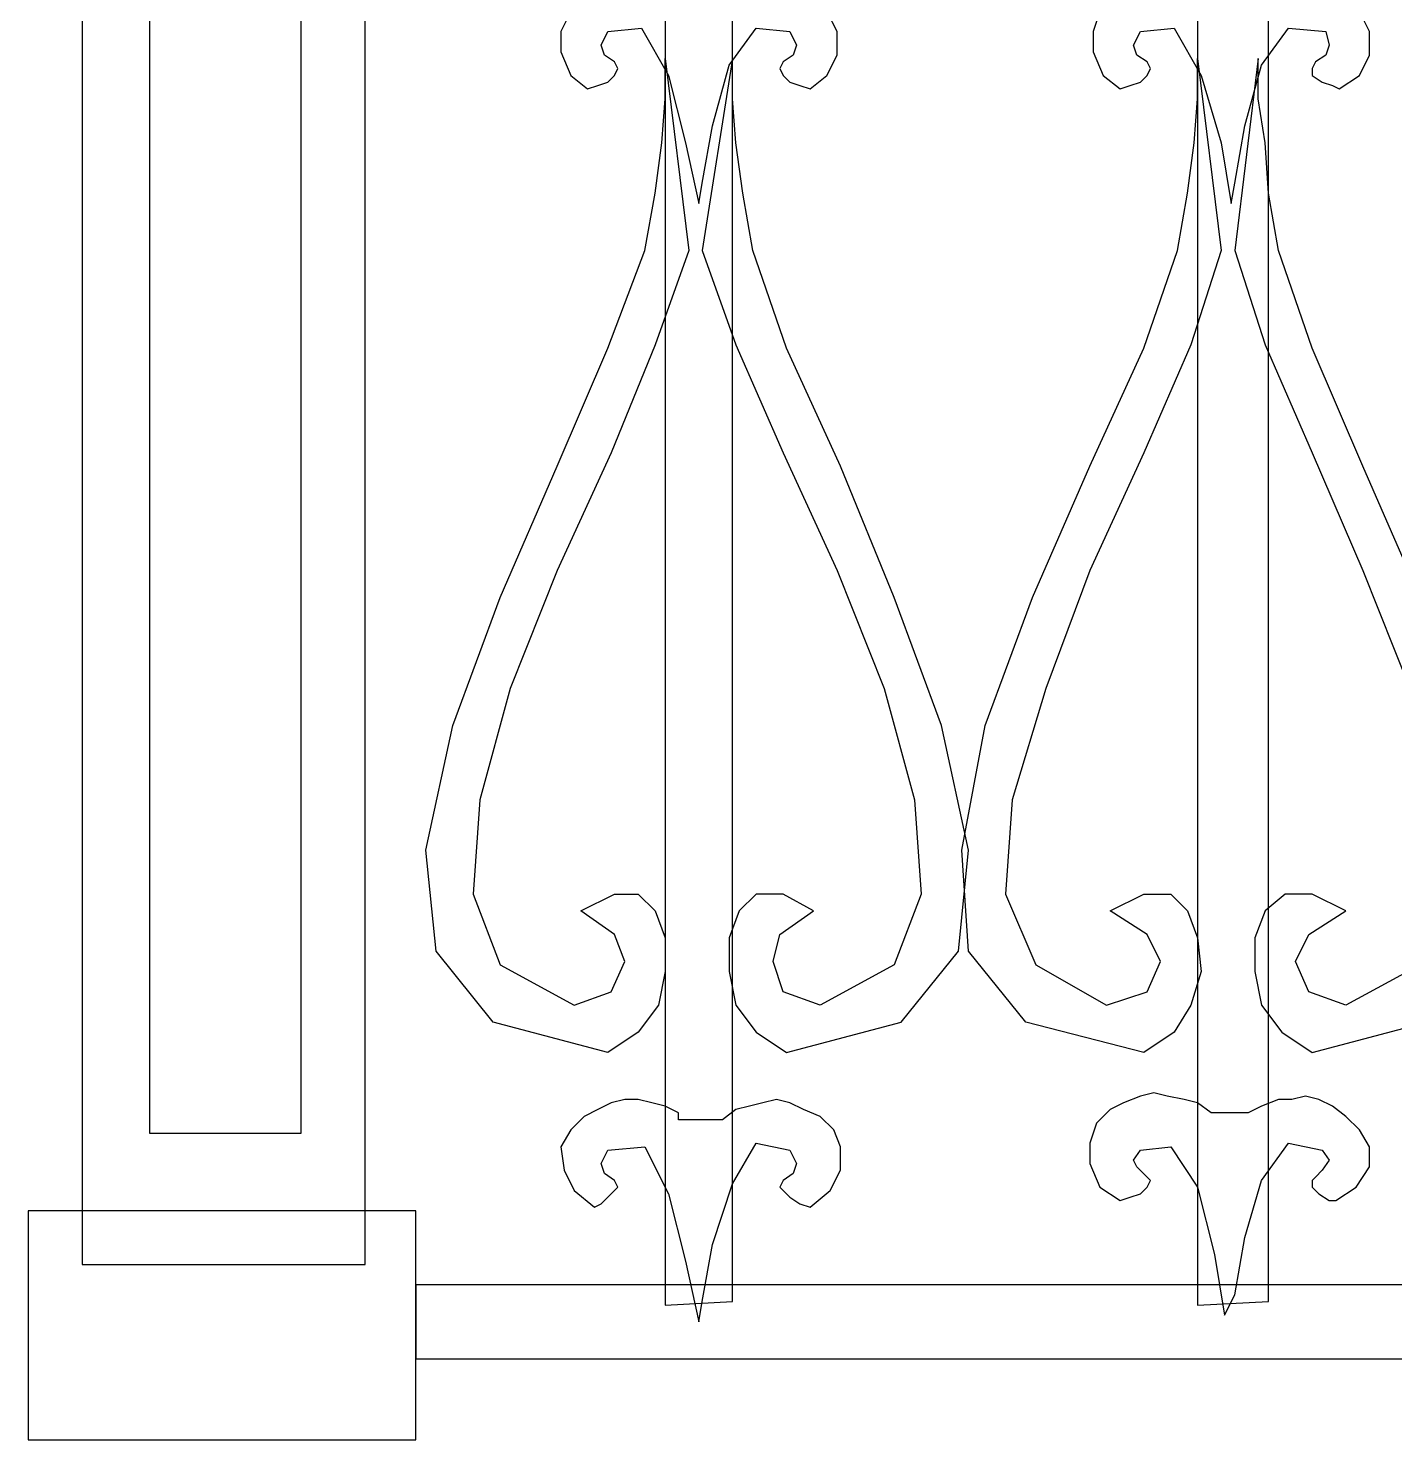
# Model space of a CAD drawing. Header units: centimetres. Extents: x -44.8 to 53, y -30.8 to 53.
# Drawn here: x -44.78 to -18.51, y -30.81 to -3.66 of the extents above; entities that cross this region are included whole.
import ezdxf

# ---------------------------------------------------------------- set-up
doc = ezdxf.new("R2010")
doc.units = ezdxf.units.CM
doc.header["$MEASUREMENT"] = 0
doc.layers.add('layer 1', color=7, linetype='Continuous')

msp = doc.modelspace()

# ---------------------------------------------------------------- linework, layer by layer
at = {"layer": 'layer 1', "color": 156}
for points, knots in [([(-32.53622, -28.21475), (-32.53622, -28.21475), (-32.53622, 51.52764), (-32.53622, 51.52764), (-32.53622, 51.52764), (-32.53622, 51.52764), (-31.24065, 51.52764), (-31.24065, 51.52764), (-31.24065, 51.52764), (-31.24065, 51.52764), (-31.24065, -28.14997), (-31.24065, -28.14997), (-31.24065, -28.14997), (-31.24065, -28.14997), (-32.53622, -28.21475), (-32.53622, -28.21475)], [0, 0, 0, 0, 0.25, 0.25, 0.25, 0.25, 0.5, 0.5, 0.5, 0.5, 0.75, 0.75, 0.75, 0.75, 1, 1, 1, 1]), ([(-22.30121, -28.21475), (-22.30121, -28.21475), (-22.30121, 51.52764), (-22.30121, 51.52764), (-22.30121, 51.52764), (-22.30121, 51.52764), (-20.94086, 51.52764), (-20.94086, 51.52764), (-20.94086, 51.52764), (-20.94086, 51.52764), (-20.94086, -28.14997), (-20.94086, -28.14997), (-20.94086, -28.14997), (-20.94086, -28.14997), (-22.30121, -28.21475), (-22.30121, -28.21475)], [0, 0, 0, 0, 0.25, 0.25, 0.25, 0.25, 0.5, 0.5, 0.5, 0.5, 0.75, 0.75, 0.75, 0.75, 1, 1, 1, 1]), ([(-43.74291, 48.74216), (-43.74291, 48.74216), (-38.30152, 48.74216), (-38.30152, 48.74216), (-38.30152, 48.74216), (-38.30152, 48.74216), (-38.30152, -27.43741), (-38.30152, -27.43741), (-38.30152, -27.43741), (-38.30152, -27.43741), (-43.74291, -27.43741), (-43.74291, -27.43741), (-43.74291, -27.43741), (-43.74291, -27.43741), (-43.74291, 48.74216), (-43.74291, 48.74216)], [0, 0, 0, 0, 0.25, 0.25, 0.25, 0.25, 0.5, 0.5, 0.5, 0.5, 0.75, 0.75, 0.75, 0.75, 1, 1, 1, 1]), ([(-32.27711, -3.14545), (-32.27711, -3.14545), (-31.49977, -3.14545), (-31.49977, -3.14545), (-31.49977, -3.14545), (-31.49977, -3.14545), (-31.49977, -3.14545), (-31.49977, -3.14545), (-31.49977, -3.14545), (-31.49977, -3.14545), (-31.24065, -2.95112), (-31.24065, -2.95112), (-31.24065, -2.95112), (-31.24065, -2.95112), (-30.98154, -2.88634), (-30.98154, -2.88634), (-30.98154, -2.88634), (-30.98154, -2.88634), (-30.72243, -2.82156), (-30.72243, -2.82156), (-30.72243, -2.82156), (-30.72243, -2.82156), (-30.46331, -2.75678), (-30.46331, -2.75678), (-30.46331, -2.75678), (-30.46331, -2.75678), (-30.2042, -2.82156), (-30.2042, -2.82156), (-30.2042, -2.82156), (-30.2042, -2.82156), (-29.94508, -2.95112), (-29.94508, -2.95112), (-29.94508, -2.95112), (-29.94508, -2.95112), (-29.68597, -3.08068), (-29.68597, -3.08068), (-29.68597, -3.08068), (-29.68597, -3.08068), (-29.42685, -3.33979), (-29.42685, -3.33979), (-29.42685, -3.33979), (-29.42685, -3.33979), (-29.23252, -3.72846), (-29.23252, -3.72846), (-29.23252, -3.72846), (-29.23252, -3.72846), (-29.23252, -4.18191), (-29.23252, -4.18191), (-29.23252, -4.18191), (-29.23252, -4.18191), (-29.42685, -4.57058), (-29.42685, -4.57058), (-29.42685, -4.57058), (-29.42685, -4.57058), (-29.75075, -4.8297), (-29.75075, -4.8297), (-29.75075, -4.8297), (-29.75075, -4.8297), (-29.94508, -4.76492), (-29.94508, -4.76492), (-29.94508, -4.76492), (-29.94508, -4.76492), (-30.13942, -4.70014), (-30.13942, -4.70014), (-30.13942, -4.70014), (-30.13942, -4.70014), (-30.26898, -4.57058), (-30.26898, -4.57058), (-30.26898, -4.57058), (-30.26898, -4.57058), (-30.33375, -4.44103), (-30.33375, -4.44103), (-30.33375, -4.44103), (-30.33375, -4.44103), (-30.26898, -4.31147), (-30.26898, -4.31147), (-30.26898, -4.31147), (-30.26898, -4.31147), (-30.07464, -4.18191), (-30.07464, -4.18191), (-30.07464, -4.18191), (-30.07464, -4.18191), (-30.00986, -3.98758), (-30.00986, -3.98758), (-30.00986, -3.98758), (-30.00986, -3.98758), (-30.13942, -3.72846), (-30.13942, -3.72846), (-30.13942, -3.72846), (-30.13942, -3.72846), (-30.7872, -3.66368), (-30.7872, -3.66368), (-30.7872, -3.66368), (-30.7872, -3.66368), (-31.30543, -4.37625), (-31.30543, -4.37625), (-31.30543, -4.37625), (-31.30543, -4.37625), (-31.62932, -5.54226), (-31.62932, -5.54226), (-31.62932, -5.54226), (-31.62932, -5.54226), (-31.82366, -6.6435), (-31.82366, -6.6435), (-31.82366, -6.6435), (-31.82366, -6.6435), (-31.88844, -7.03217), (-31.88844, -7.03217), (-31.88844, -7.03217), (-31.88844, -7.03217), (-32.14755, -5.86615), (-32.14755, -5.86615), (-32.14755, -5.86615), (-32.14755, -5.86615), (-32.47145, -4.57058), (-32.47145, -4.57058), (-32.47145, -4.57058), (-32.47145, -4.57058), (-32.98967, -3.66368), (-32.98967, -3.66368), (-32.98967, -3.66368), (-32.98967, -3.66368), (-33.63746, -3.72846), (-33.63746, -3.72846), (-33.63746, -3.72846), (-33.63746, -3.72846), (-33.76702, -3.98758), (-33.76702, -3.98758), (-33.76702, -3.98758), (-33.76702, -3.98758), (-33.70224, -4.18191), (-33.70224, -4.18191), (-33.70224, -4.18191), (-33.70224, -4.18191), (-33.5079, -4.31147), (-33.5079, -4.31147), (-33.5079, -4.31147), (-33.5079, -4.31147), (-33.44312, -4.44103), (-33.44312, -4.44103), (-33.44312, -4.44103), (-33.44312, -4.44103), (-33.5079, -4.57058), (-33.5079, -4.57058), (-33.5079, -4.57058), (-33.5079, -4.57058), (-33.63746, -4.70014), (-33.63746, -4.70014), (-33.63746, -4.70014), (-33.63746, -4.70014), (-33.8318, -4.76492), (-33.8318, -4.76492), (-33.8318, -4.76492), (-33.8318, -4.76492), (-34.02613, -4.8297), (-34.02613, -4.8297), (-34.02613, -4.8297), (-34.02613, -4.8297), (-34.35002, -4.57058), (-34.35002, -4.57058), (-34.35002, -4.57058), (-34.35002, -4.57058), (-34.54436, -4.11713), (-34.54436, -4.11713), (-34.54436, -4.11713), (-34.54436, -4.11713), (-34.54436, -3.72846), (-34.54436, -3.72846), (-34.54436, -3.72846), (-34.54436, -3.72846), (-34.35002, -3.33979), (-34.35002, -3.33979), (-34.35002, -3.33979), (-34.35002, -3.33979), (-34.09091, -3.08068), (-34.09091, -3.08068), (-34.09091, -3.08068), (-34.09091, -3.08068), (-33.8318, -2.95112), (-33.8318, -2.95112), (-33.8318, -2.95112), (-33.8318, -2.95112), (-33.57268, -2.82156), (-33.57268, -2.82156), (-33.57268, -2.82156), (-33.57268, -2.82156), (-33.31357, -2.75678), (-33.31357, -2.75678), (-33.31357, -2.75678), (-33.31357, -2.75678), (-33.05445, -2.75678), (-33.05445, -2.75678), (-33.05445, -2.75678), (-33.05445, -2.75678), (-32.79534, -2.82156), (-32.79534, -2.82156), (-32.79534, -2.82156), (-32.79534, -2.82156), (-32.53622, -2.88634), (-32.53622, -2.88634), (-32.53622, -2.88634), (-32.53622, -2.88634), (-32.27711, -3.0159), (-32.27711, -3.0159), (-32.27711, -3.0159), (-32.27711, -3.0159), (-32.27711, -3.14545), (-32.27711, -3.14545)], [0, 0, 0, 0, 0.01923077, 0.01923077, 0.01923077, 0.01923077, 0.03846154, 0.03846154, 0.03846154, 0.03846154, 0.05769231, 0.05769231, 0.05769231, 0.05769231, 0.07692308, 0.07692308, 0.07692308, 0.07692308, 0.09615385, 0.09615385, 0.09615385, 0.09615385, 0.11538462, 0.11538462, 0.11538462, 0.11538462, 0.13461538, 0.13461538, 0.13461538, 0.13461538, 0.15384615, 0.15384615, 0.15384615, 0.15384615, 0.17307692, 0.17307692, 0.17307692, 0.17307692, 0.19230769, 0.19230769, 0.19230769, 0.19230769, 0.21153846, 0.21153846, 0.21153846, 0.21153846, 0.23076923, 0.23076923, 0.23076923, 0.23076923, 0.25, 0.25, 0.25, 0.25, 0.26923077, 0.26923077, 0.26923077, 0.26923077, 0.28846154, 0.28846154, 0.28846154, 0.28846154, 0.30769231, 0.30769231, 0.30769231, 0.30769231, 0.32692308, 0.32692308, 0.32692308, 0.32692308, 0.34615385, 0.34615385, 0.34615385, 0.34615385, 0.36538462, 0.36538462, 0.36538462, 0.36538462, 0.38461538, 0.38461538, 0.38461538, 0.38461538, 0.40384615, 0.40384615, 0.40384615, 0.40384615, 0.42307692, 0.42307692, 0.42307692, 0.42307692, 0.44230769, 0.44230769, 0.44230769, 0.44230769, 0.46153846, 0.46153846, 0.46153846, 0.46153846, 0.48076923, 0.48076923, 0.48076923, 0.48076923, 0.5, 0.5, 0.5, 0.5, 0.51923077, 0.51923077, 0.51923077, 0.51923077, 0.53846154, 0.53846154, 0.53846154, 0.53846154, 0.55769231, 0.55769231, 0.55769231, 0.55769231, 0.57692308, 0.57692308, 0.57692308, 0.57692308, 0.59615385, 0.59615385, 0.59615385, 0.59615385, 0.61538462, 0.61538462, 0.61538462, 0.61538462, 0.63461538, 0.63461538, 0.63461538, 0.63461538, 0.65384615, 0.65384615, 0.65384615, 0.65384615, 0.67307692, 0.67307692, 0.67307692, 0.67307692, 0.69230769, 0.69230769, 0.69230769, 0.69230769, 0.71153846, 0.71153846, 0.71153846, 0.71153846, 0.73076923, 0.73076923, 0.73076923, 0.73076923, 0.75, 0.75, 0.75, 0.75, 0.76923077, 0.76923077, 0.76923077, 0.76923077, 0.78846154, 0.78846154, 0.78846154, 0.78846154, 0.80769231, 0.80769231, 0.80769231, 0.80769231, 0.82692308, 0.82692308, 0.82692308, 0.82692308, 0.84615385, 0.84615385, 0.84615385, 0.84615385, 0.86538462, 0.86538462, 0.86538462, 0.86538462, 0.88461538, 0.88461538, 0.88461538, 0.88461538, 0.90384615, 0.90384615, 0.90384615, 0.90384615, 0.92307692, 0.92307692, 0.92307692, 0.92307692, 0.94230769, 0.94230769, 0.94230769, 0.94230769, 0.96153846, 0.96153846, 0.96153846, 0.96153846, 0.98076923, 0.98076923, 0.98076923, 0.98076923, 1, 1, 1, 1]), ([(-22.0421, -3.14545), (-22.0421, -3.14545), (-21.32954, -3.14545), (-21.32954, -3.14545), (-21.32954, -3.14545), (-21.32954, -3.14545), (-21.32954, -3.14545), (-21.32954, -3.14545), (-21.32954, -3.14545), (-21.32954, -3.14545), (-21.07042, -2.95112), (-21.07042, -2.95112), (-21.07042, -2.95112), (-21.07042, -2.95112), (-20.74653, -2.88634), (-20.74653, -2.88634), (-20.74653, -2.88634), (-20.74653, -2.88634), (-20.48741, -2.82156), (-20.48741, -2.82156), (-20.48741, -2.82156), (-20.48741, -2.82156), (-20.2283, -2.75678), (-20.2283, -2.75678), (-20.2283, -2.75678), (-20.2283, -2.75678), (-19.96919, -2.82156), (-19.96919, -2.82156), (-19.96919, -2.82156), (-19.96919, -2.82156), (-19.71007, -2.95112), (-19.71007, -2.95112), (-19.71007, -2.95112), (-19.71007, -2.95112), (-19.45096, -3.08068), (-19.45096, -3.08068), (-19.45096, -3.08068), (-19.45096, -3.08068), (-19.19184, -3.33979), (-19.19184, -3.33979), (-19.19184, -3.33979), (-19.19184, -3.33979), (-18.99751, -3.72846), (-18.99751, -3.72846), (-18.99751, -3.72846), (-18.99751, -3.72846), (-18.99751, -4.18191), (-18.99751, -4.18191), (-18.99751, -4.18191), (-18.99751, -4.18191), (-19.19184, -4.57058), (-19.19184, -4.57058), (-19.19184, -4.57058), (-19.19184, -4.57058), (-19.58052, -4.8297), (-19.58052, -4.8297), (-19.58052, -4.8297), (-19.58052, -4.8297), (-19.71007, -4.76492), (-19.71007, -4.76492), (-19.71007, -4.76492), (-19.71007, -4.76492), (-19.90441, -4.70014), (-19.90441, -4.70014), (-19.90441, -4.70014), (-19.90441, -4.70014), (-20.09874, -4.57058), (-20.09874, -4.57058), (-20.09874, -4.57058), (-20.09874, -4.57058), (-20.09874, -4.44103), (-20.09874, -4.44103), (-20.09874, -4.44103), (-20.09874, -4.44103), (-20.03396, -4.31147), (-20.03396, -4.31147), (-20.03396, -4.31147), (-20.03396, -4.31147), (-19.83963, -4.18191), (-19.83963, -4.18191), (-19.83963, -4.18191), (-19.83963, -4.18191), (-19.77485, -3.98758), (-19.77485, -3.98758), (-19.77485, -3.98758), (-19.77485, -3.98758), (-19.83963, -3.72846), (-19.83963, -3.72846), (-19.83963, -3.72846), (-19.83963, -3.72846), (-20.55219, -3.66368), (-20.55219, -3.66368), (-20.55219, -3.66368), (-20.55219, -3.66368), (-21.07042, -4.37625), (-21.07042, -4.37625), (-21.07042, -4.37625), (-21.07042, -4.37625), (-21.39431, -5.54226), (-21.39431, -5.54226), (-21.39431, -5.54226), (-21.39431, -5.54226), (-21.58865, -6.6435), (-21.58865, -6.6435), (-21.58865, -6.6435), (-21.58865, -6.6435), (-21.65343, -7.03217), (-21.65343, -7.03217), (-21.65343, -7.03217), (-21.65343, -7.03217), (-21.84776, -5.86615), (-21.84776, -5.86615), (-21.84776, -5.86615), (-21.84776, -5.86615), (-22.23644, -4.57058), (-22.23644, -4.57058), (-22.23644, -4.57058), (-22.23644, -4.57058), (-22.75466, -3.66368), (-22.75466, -3.66368), (-22.75466, -3.66368), (-22.75466, -3.66368), (-23.40245, -3.72846), (-23.40245, -3.72846), (-23.40245, -3.72846), (-23.40245, -3.72846), (-23.53201, -3.98758), (-23.53201, -3.98758), (-23.53201, -3.98758), (-23.53201, -3.98758), (-23.46723, -4.18191), (-23.46723, -4.18191), (-23.46723, -4.18191), (-23.46723, -4.18191), (-23.27289, -4.31147), (-23.27289, -4.31147), (-23.27289, -4.31147), (-23.27289, -4.31147), (-23.20811, -4.44103), (-23.20811, -4.44103), (-23.20811, -4.44103), (-23.20811, -4.44103), (-23.27289, -4.57058), (-23.27289, -4.57058), (-23.27289, -4.57058), (-23.27289, -4.57058), (-23.40245, -4.70014), (-23.40245, -4.70014), (-23.40245, -4.70014), (-23.40245, -4.70014), (-23.59678, -4.76492), (-23.59678, -4.76492), (-23.59678, -4.76492), (-23.59678, -4.76492), (-23.79112, -4.8297), (-23.79112, -4.8297), (-23.79112, -4.8297), (-23.79112, -4.8297), (-24.11501, -4.57058), (-24.11501, -4.57058), (-24.11501, -4.57058), (-24.11501, -4.57058), (-24.30935, -4.11713), (-24.30935, -4.11713), (-24.30935, -4.11713), (-24.30935, -4.11713), (-24.30935, -3.72846), (-24.30935, -3.72846), (-24.30935, -3.72846), (-24.30935, -3.72846), (-24.17979, -3.33979), (-24.17979, -3.33979), (-24.17979, -3.33979), (-24.17979, -3.33979), (-23.92068, -3.08068), (-23.92068, -3.08068), (-23.92068, -3.08068), (-23.92068, -3.08068), (-23.59678, -2.95112), (-23.59678, -2.95112), (-23.59678, -2.95112), (-23.59678, -2.95112), (-23.33767, -2.82156), (-23.33767, -2.82156), (-23.33767, -2.82156), (-23.33767, -2.82156), (-23.07856, -2.75678), (-23.07856, -2.75678), (-23.07856, -2.75678), (-23.07856, -2.75678), (-22.81944, -2.75678), (-22.81944, -2.75678), (-22.81944, -2.75678), (-22.81944, -2.75678), (-22.56033, -2.82156), (-22.56033, -2.82156), (-22.56033, -2.82156), (-22.56033, -2.82156), (-22.30121, -2.88634), (-22.30121, -2.88634), (-22.30121, -2.88634), (-22.30121, -2.88634), (-22.0421, -3.0159), (-22.0421, -3.0159), (-22.0421, -3.0159), (-22.0421, -3.0159), (-22.0421, -3.14545), (-22.0421, -3.14545)], [0, 0, 0, 0, 0.01923077, 0.01923077, 0.01923077, 0.01923077, 0.03846154, 0.03846154, 0.03846154, 0.03846154, 0.05769231, 0.05769231, 0.05769231, 0.05769231, 0.07692308, 0.07692308, 0.07692308, 0.07692308, 0.09615385, 0.09615385, 0.09615385, 0.09615385, 0.11538462, 0.11538462, 0.11538462, 0.11538462, 0.13461538, 0.13461538, 0.13461538, 0.13461538, 0.15384615, 0.15384615, 0.15384615, 0.15384615, 0.17307692, 0.17307692, 0.17307692, 0.17307692, 0.19230769, 0.19230769, 0.19230769, 0.19230769, 0.21153846, 0.21153846, 0.21153846, 0.21153846, 0.23076923, 0.23076923, 0.23076923, 0.23076923, 0.25, 0.25, 0.25, 0.25, 0.26923077, 0.26923077, 0.26923077, 0.26923077, 0.28846154, 0.28846154, 0.28846154, 0.28846154, 0.30769231, 0.30769231, 0.30769231, 0.30769231, 0.32692308, 0.32692308, 0.32692308, 0.32692308, 0.34615385, 0.34615385, 0.34615385, 0.34615385, 0.36538462, 0.36538462, 0.36538462, 0.36538462, 0.38461538, 0.38461538, 0.38461538, 0.38461538, 0.40384615, 0.40384615, 0.40384615, 0.40384615, 0.42307692, 0.42307692, 0.42307692, 0.42307692, 0.44230769, 0.44230769, 0.44230769, 0.44230769, 0.46153846, 0.46153846, 0.46153846, 0.46153846, 0.48076923, 0.48076923, 0.48076923, 0.48076923, 0.5, 0.5, 0.5, 0.5, 0.51923077, 0.51923077, 0.51923077, 0.51923077, 0.53846154, 0.53846154, 0.53846154, 0.53846154, 0.55769231, 0.55769231, 0.55769231, 0.55769231, 0.57692308, 0.57692308, 0.57692308, 0.57692308, 0.59615385, 0.59615385, 0.59615385, 0.59615385, 0.61538462, 0.61538462, 0.61538462, 0.61538462, 0.63461538, 0.63461538, 0.63461538, 0.63461538, 0.65384615, 0.65384615, 0.65384615, 0.65384615, 0.67307692, 0.67307692, 0.67307692, 0.67307692, 0.69230769, 0.69230769, 0.69230769, 0.69230769, 0.71153846, 0.71153846, 0.71153846, 0.71153846, 0.73076923, 0.73076923, 0.73076923, 0.73076923, 0.75, 0.75, 0.75, 0.75, 0.76923077, 0.76923077, 0.76923077, 0.76923077, 0.78846154, 0.78846154, 0.78846154, 0.78846154, 0.80769231, 0.80769231, 0.80769231, 0.80769231, 0.82692308, 0.82692308, 0.82692308, 0.82692308, 0.84615385, 0.84615385, 0.84615385, 0.84615385, 0.86538462, 0.86538462, 0.86538462, 0.86538462, 0.88461538, 0.88461538, 0.88461538, 0.88461538, 0.90384615, 0.90384615, 0.90384615, 0.90384615, 0.92307692, 0.92307692, 0.92307692, 0.92307692, 0.94230769, 0.94230769, 0.94230769, 0.94230769, 0.96153846, 0.96153846, 0.96153846, 0.96153846, 0.98076923, 0.98076923, 0.98076923, 0.98076923, 1, 1, 1, 1]), ([(-32.53622, -4.24669), (-32.53622, -4.24669), (-32.53622, -5.02403), (-32.53622, -5.02403), (-32.53622, -5.02403), (-32.53622, -5.02403), (-32.601, -5.86615), (-32.601, -5.86615), (-32.601, -5.86615), (-32.601, -5.86615), (-32.73056, -6.83783), (-32.73056, -6.83783), (-32.73056, -6.83783), (-32.73056, -6.83783), (-32.9249, -7.93907), (-32.9249, -7.93907), (-32.9249, -7.93907), (-32.9249, -7.93907), (-33.63746, -9.81764), (-33.63746, -9.81764), (-33.63746, -9.81764), (-33.63746, -9.81764), (-34.60914, -12.08489), (-34.60914, -12.08489), (-34.60914, -12.08489), (-34.60914, -12.08489), (-35.71037, -14.61126), (-35.71037, -14.61126), (-35.71037, -14.61126), (-35.71037, -14.61126), (-36.61727, -17.07284), (-36.61727, -17.07284), (-36.61727, -17.07284), (-36.61727, -17.07284), (-37.1355, -19.46965), (-37.1355, -19.46965), (-37.1355, -19.46965), (-37.1355, -19.46965), (-36.94117, -21.413), (-36.94117, -21.413), (-36.94117, -21.413), (-36.94117, -21.413), (-35.83993, -22.77335), (-35.83993, -22.77335), (-35.83993, -22.77335), (-35.83993, -22.77335), (-33.63746, -23.35636), (-33.63746, -23.35636), (-33.63746, -23.35636), (-33.63746, -23.35636), (-33.05445, -22.96769), (-33.05445, -22.96769), (-33.05445, -22.96769), (-33.05445, -22.96769), (-32.66578, -22.44946), (-32.66578, -22.44946), (-32.66578, -22.44946), (-32.66578, -22.44946), (-32.53622, -21.80168), (-32.53622, -21.80168), (-32.53622, -21.80168), (-32.53622, -21.80168), (-32.53622, -21.15389), (-32.53622, -21.15389), (-32.53622, -21.15389), (-32.53622, -21.15389), (-32.73056, -20.63566), (-32.73056, -20.63566), (-32.73056, -20.63566), (-32.73056, -20.63566), (-33.05445, -20.31177), (-33.05445, -20.31177), (-33.05445, -20.31177), (-33.05445, -20.31177), (-33.5079, -20.31177), (-33.5079, -20.31177), (-33.5079, -20.31177), (-33.5079, -20.31177), (-34.15569, -20.63566), (-34.15569, -20.63566), (-34.15569, -20.63566), (-34.15569, -20.63566), (-33.5079, -21.08911), (-33.5079, -21.08911), (-33.5079, -21.08911), (-33.5079, -21.08911), (-33.31357, -21.60734), (-33.31357, -21.60734), (-33.31357, -21.60734), (-33.31357, -21.60734), (-33.57268, -22.19035), (-33.57268, -22.19035), (-33.57268, -22.19035), (-33.57268, -22.19035), (-34.28525, -22.44946), (-34.28525, -22.44946), (-34.28525, -22.44946), (-34.28525, -22.44946), (-35.71037, -21.67212), (-35.71037, -21.67212), (-35.71037, -21.67212), (-35.71037, -21.67212), (-36.2286, -20.31177), (-36.2286, -20.31177), (-36.2286, -20.31177), (-36.2286, -20.31177), (-36.09904, -18.49797), (-36.09904, -18.49797), (-36.09904, -18.49797), (-36.09904, -18.49797), (-35.51604, -16.36028), (-35.51604, -16.36028), (-35.51604, -16.36028), (-35.51604, -16.36028), (-34.60914, -14.09303), (-34.60914, -14.09303), (-34.60914, -14.09303), (-34.60914, -14.09303), (-33.57268, -11.82578), (-33.57268, -11.82578), (-33.57268, -11.82578), (-33.57268, -11.82578), (-32.73056, -9.75287), (-32.73056, -9.75287), (-32.73056, -9.75287), (-32.73056, -9.75287), (-32.08277, -7.93907), (-32.08277, -7.93907), (-32.08277, -7.93907), (-32.08277, -7.93907), (-32.53622, -4.24669), (-32.53622, -4.24669)], [0, 0, 0, 0, 0.03030303, 0.03030303, 0.03030303, 0.03030303, 0.06060606, 0.06060606, 0.06060606, 0.06060606, 0.09090909, 0.09090909, 0.09090909, 0.09090909, 0.12121212, 0.12121212, 0.12121212, 0.12121212, 0.15151515, 0.15151515, 0.15151515, 0.15151515, 0.18181818, 0.18181818, 0.18181818, 0.18181818, 0.21212121, 0.21212121, 0.21212121, 0.21212121, 0.24242424, 0.24242424, 0.24242424, 0.24242424, 0.27272727, 0.27272727, 0.27272727, 0.27272727, 0.3030303, 0.3030303, 0.3030303, 0.3030303, 0.33333333, 0.33333333, 0.33333333, 0.33333333, 0.36363636, 0.36363636, 0.36363636, 0.36363636, 0.39393939, 0.39393939, 0.39393939, 0.39393939, 0.42424242, 0.42424242, 0.42424242, 0.42424242, 0.45454545, 0.45454545, 0.45454545, 0.45454545, 0.48484848, 0.48484848, 0.48484848, 0.48484848, 0.51515152, 0.51515152, 0.51515152, 0.51515152, 0.54545455, 0.54545455, 0.54545455, 0.54545455, 0.57575758, 0.57575758, 0.57575758, 0.57575758, 0.60606061, 0.60606061, 0.60606061, 0.60606061, 0.63636364, 0.63636364, 0.63636364, 0.63636364, 0.66666667, 0.66666667, 0.66666667, 0.66666667, 0.6969697, 0.6969697, 0.6969697, 0.6969697, 0.72727273, 0.72727273, 0.72727273, 0.72727273, 0.75757576, 0.75757576, 0.75757576, 0.75757576, 0.78787879, 0.78787879, 0.78787879, 0.78787879, 0.81818182, 0.81818182, 0.81818182, 0.81818182, 0.84848485, 0.84848485, 0.84848485, 0.84848485, 0.87878788, 0.87878788, 0.87878788, 0.87878788, 0.90909091, 0.90909091, 0.90909091, 0.90909091, 0.93939394, 0.93939394, 0.93939394, 0.93939394, 0.96969697, 0.96969697, 0.96969697, 0.96969697, 1, 1, 1, 1]), ([(-31.24065, -4.24669), (-31.24065, -4.24669), (-31.24065, -5.02403), (-31.24065, -5.02403), (-31.24065, -5.02403), (-31.24065, -5.02403), (-31.17587, -5.86615), (-31.17587, -5.86615), (-31.17587, -5.86615), (-31.17587, -5.86615), (-31.04632, -6.83783), (-31.04632, -6.83783), (-31.04632, -6.83783), (-31.04632, -6.83783), (-30.85198, -7.93907), (-30.85198, -7.93907), (-30.85198, -7.93907), (-30.85198, -7.93907), (-30.2042, -9.81764), (-30.2042, -9.81764), (-30.2042, -9.81764), (-30.2042, -9.81764), (-29.16774, -12.08489), (-29.16774, -12.08489), (-29.16774, -12.08489), (-29.16774, -12.08489), (-28.13128, -14.61126), (-28.13128, -14.61126), (-28.13128, -14.61126), (-28.13128, -14.61126), (-27.22438, -17.07284), (-27.22438, -17.07284), (-27.22438, -17.07284), (-27.22438, -17.07284), (-26.70616, -19.46965), (-26.70616, -19.46965), (-26.70616, -19.46965), (-26.70616, -19.46965), (-26.90049, -21.413), (-26.90049, -21.413), (-26.90049, -21.413), (-26.90049, -21.413), (-28.00173, -22.77335), (-28.00173, -22.77335), (-28.00173, -22.77335), (-28.00173, -22.77335), (-30.2042, -23.35636), (-30.2042, -23.35636), (-30.2042, -23.35636), (-30.2042, -23.35636), (-30.7872, -22.96769), (-30.7872, -22.96769), (-30.7872, -22.96769), (-30.7872, -22.96769), (-31.17587, -22.44946), (-31.17587, -22.44946), (-31.17587, -22.44946), (-31.17587, -22.44946), (-31.30543, -21.80168), (-31.30543, -21.80168), (-31.30543, -21.80168), (-31.30543, -21.80168), (-31.30543, -21.15389), (-31.30543, -21.15389), (-31.30543, -21.15389), (-31.30543, -21.15389), (-31.1111, -20.63566), (-31.1111, -20.63566), (-31.1111, -20.63566), (-31.1111, -20.63566), (-30.7872, -20.31177), (-30.7872, -20.31177), (-30.7872, -20.31177), (-30.7872, -20.31177), (-30.26898, -20.31177), (-30.26898, -20.31177), (-30.26898, -20.31177), (-30.26898, -20.31177), (-29.68597, -20.63566), (-29.68597, -20.63566), (-29.68597, -20.63566), (-29.68597, -20.63566), (-30.33375, -21.08911), (-30.33375, -21.08911), (-30.33375, -21.08911), (-30.33375, -21.08911), (-30.46331, -21.60734), (-30.46331, -21.60734), (-30.46331, -21.60734), (-30.46331, -21.60734), (-30.26898, -22.19035), (-30.26898, -22.19035), (-30.26898, -22.19035), (-30.26898, -22.19035), (-29.55641, -22.44946), (-29.55641, -22.44946), (-29.55641, -22.44946), (-29.55641, -22.44946), (-28.13128, -21.67212), (-28.13128, -21.67212), (-28.13128, -21.67212), (-28.13128, -21.67212), (-27.61305, -20.31177), (-27.61305, -20.31177), (-27.61305, -20.31177), (-27.61305, -20.31177), (-27.74261, -18.49797), (-27.74261, -18.49797), (-27.74261, -18.49797), (-27.74261, -18.49797), (-28.32562, -16.36028), (-28.32562, -16.36028), (-28.32562, -16.36028), (-28.32562, -16.36028), (-29.23252, -14.09303), (-29.23252, -14.09303), (-29.23252, -14.09303), (-29.23252, -14.09303), (-30.26898, -11.82578), (-30.26898, -11.82578), (-30.26898, -11.82578), (-30.26898, -11.82578), (-31.17587, -9.75287), (-31.17587, -9.75287), (-31.17587, -9.75287), (-31.17587, -9.75287), (-31.82366, -7.93907), (-31.82366, -7.93907), (-31.82366, -7.93907), (-31.82366, -7.93907), (-31.24065, -4.24669), (-31.24065, -4.24669)], [0, 0, 0, 0, 0.03030303, 0.03030303, 0.03030303, 0.03030303, 0.06060606, 0.06060606, 0.06060606, 0.06060606, 0.09090909, 0.09090909, 0.09090909, 0.09090909, 0.12121212, 0.12121212, 0.12121212, 0.12121212, 0.15151515, 0.15151515, 0.15151515, 0.15151515, 0.18181818, 0.18181818, 0.18181818, 0.18181818, 0.21212121, 0.21212121, 0.21212121, 0.21212121, 0.24242424, 0.24242424, 0.24242424, 0.24242424, 0.27272727, 0.27272727, 0.27272727, 0.27272727, 0.3030303, 0.3030303, 0.3030303, 0.3030303, 0.33333333, 0.33333333, 0.33333333, 0.33333333, 0.36363636, 0.36363636, 0.36363636, 0.36363636, 0.39393939, 0.39393939, 0.39393939, 0.39393939, 0.42424242, 0.42424242, 0.42424242, 0.42424242, 0.45454545, 0.45454545, 0.45454545, 0.45454545, 0.48484848, 0.48484848, 0.48484848, 0.48484848, 0.51515152, 0.51515152, 0.51515152, 0.51515152, 0.54545455, 0.54545455, 0.54545455, 0.54545455, 0.57575758, 0.57575758, 0.57575758, 0.57575758, 0.60606061, 0.60606061, 0.60606061, 0.60606061, 0.63636364, 0.63636364, 0.63636364, 0.63636364, 0.66666667, 0.66666667, 0.66666667, 0.66666667, 0.6969697, 0.6969697, 0.6969697, 0.6969697, 0.72727273, 0.72727273, 0.72727273, 0.72727273, 0.75757576, 0.75757576, 0.75757576, 0.75757576, 0.78787879, 0.78787879, 0.78787879, 0.78787879, 0.81818182, 0.81818182, 0.81818182, 0.81818182, 0.84848485, 0.84848485, 0.84848485, 0.84848485, 0.87878788, 0.87878788, 0.87878788, 0.87878788, 0.90909091, 0.90909091, 0.90909091, 0.90909091, 0.93939394, 0.93939394, 0.93939394, 0.93939394, 0.96969697, 0.96969697, 0.96969697, 0.96969697, 1, 1, 1, 1]), ([(-22.30121, -4.24669), (-22.30121, -4.24669), (-22.30121, -5.02403), (-22.30121, -5.02403), (-22.30121, -5.02403), (-22.30121, -5.02403), (-22.36599, -5.86615), (-22.36599, -5.86615), (-22.36599, -5.86615), (-22.36599, -5.86615), (-22.49555, -6.83783), (-22.49555, -6.83783), (-22.49555, -6.83783), (-22.49555, -6.83783), (-22.68989, -7.93907), (-22.68989, -7.93907), (-22.68989, -7.93907), (-22.68989, -7.93907), (-23.33767, -9.81764), (-23.33767, -9.81764), (-23.33767, -9.81764), (-23.33767, -9.81764), (-24.37413, -12.08489), (-24.37413, -12.08489), (-24.37413, -12.08489), (-24.37413, -12.08489), (-25.47536, -14.61126), (-25.47536, -14.61126), (-25.47536, -14.61126), (-25.47536, -14.61126), (-26.38226, -17.07284), (-26.38226, -17.07284), (-26.38226, -17.07284), (-26.38226, -17.07284), (-26.83571, -19.46965), (-26.83571, -19.46965), (-26.83571, -19.46965), (-26.83571, -19.46965), (-26.70616, -21.413), (-26.70616, -21.413), (-26.70616, -21.413), (-26.70616, -21.413), (-25.60492, -22.77335), (-25.60492, -22.77335), (-25.60492, -22.77335), (-25.60492, -22.77335), (-23.33767, -23.35636), (-23.33767, -23.35636), (-23.33767, -23.35636), (-23.33767, -23.35636), (-22.75466, -22.96769), (-22.75466, -22.96769), (-22.75466, -22.96769), (-22.75466, -22.96769), (-22.43077, -22.44946), (-22.43077, -22.44946), (-22.43077, -22.44946), (-22.43077, -22.44946), (-22.23644, -21.80168), (-22.23644, -21.80168), (-22.23644, -21.80168), (-22.23644, -21.80168), (-22.30121, -21.15389), (-22.30121, -21.15389), (-22.30121, -21.15389), (-22.30121, -21.15389), (-22.49555, -20.63566), (-22.49555, -20.63566), (-22.49555, -20.63566), (-22.49555, -20.63566), (-22.81944, -20.31177), (-22.81944, -20.31177), (-22.81944, -20.31177), (-22.81944, -20.31177), (-23.33767, -20.31177), (-23.33767, -20.31177), (-23.33767, -20.31177), (-23.33767, -20.31177), (-23.98546, -20.63566), (-23.98546, -20.63566), (-23.98546, -20.63566), (-23.98546, -20.63566), (-23.27289, -21.08911), (-23.27289, -21.08911), (-23.27289, -21.08911), (-23.27289, -21.08911), (-23.01378, -21.60734), (-23.01378, -21.60734), (-23.01378, -21.60734), (-23.01378, -21.60734), (-23.27289, -22.19035), (-23.27289, -22.19035), (-23.27289, -22.19035), (-23.27289, -22.19035), (-24.05023, -22.44946), (-24.05023, -22.44946), (-24.05023, -22.44946), (-24.05023, -22.44946), (-25.41058, -21.67212), (-25.41058, -21.67212), (-25.41058, -21.67212), (-25.41058, -21.67212), (-25.99359, -20.31177), (-25.99359, -20.31177), (-25.99359, -20.31177), (-25.99359, -20.31177), (-25.86403, -18.49797), (-25.86403, -18.49797), (-25.86403, -18.49797), (-25.86403, -18.49797), (-25.21625, -16.36028), (-25.21625, -16.36028), (-25.21625, -16.36028), (-25.21625, -16.36028), (-24.37413, -14.09303), (-24.37413, -14.09303), (-24.37413, -14.09303), (-24.37413, -14.09303), (-23.33767, -11.82578), (-23.33767, -11.82578), (-23.33767, -11.82578), (-23.33767, -11.82578), (-22.43077, -9.75287), (-22.43077, -9.75287), (-22.43077, -9.75287), (-22.43077, -9.75287), (-21.84776, -7.93907), (-21.84776, -7.93907), (-21.84776, -7.93907), (-21.84776, -7.93907), (-22.30121, -4.24669), (-22.30121, -4.24669)], [0, 0, 0, 0, 0.03030303, 0.03030303, 0.03030303, 0.03030303, 0.06060606, 0.06060606, 0.06060606, 0.06060606, 0.09090909, 0.09090909, 0.09090909, 0.09090909, 0.12121212, 0.12121212, 0.12121212, 0.12121212, 0.15151515, 0.15151515, 0.15151515, 0.15151515, 0.18181818, 0.18181818, 0.18181818, 0.18181818, 0.21212121, 0.21212121, 0.21212121, 0.21212121, 0.24242424, 0.24242424, 0.24242424, 0.24242424, 0.27272727, 0.27272727, 0.27272727, 0.27272727, 0.3030303, 0.3030303, 0.3030303, 0.3030303, 0.33333333, 0.33333333, 0.33333333, 0.33333333, 0.36363636, 0.36363636, 0.36363636, 0.36363636, 0.39393939, 0.39393939, 0.39393939, 0.39393939, 0.42424242, 0.42424242, 0.42424242, 0.42424242, 0.45454545, 0.45454545, 0.45454545, 0.45454545, 0.48484848, 0.48484848, 0.48484848, 0.48484848, 0.51515152, 0.51515152, 0.51515152, 0.51515152, 0.54545455, 0.54545455, 0.54545455, 0.54545455, 0.57575758, 0.57575758, 0.57575758, 0.57575758, 0.60606061, 0.60606061, 0.60606061, 0.60606061, 0.63636364, 0.63636364, 0.63636364, 0.63636364, 0.66666667, 0.66666667, 0.66666667, 0.66666667, 0.6969697, 0.6969697, 0.6969697, 0.6969697, 0.72727273, 0.72727273, 0.72727273, 0.72727273, 0.75757576, 0.75757576, 0.75757576, 0.75757576, 0.78787879, 0.78787879, 0.78787879, 0.78787879, 0.81818182, 0.81818182, 0.81818182, 0.81818182, 0.84848485, 0.84848485, 0.84848485, 0.84848485, 0.87878788, 0.87878788, 0.87878788, 0.87878788, 0.90909091, 0.90909091, 0.90909091, 0.90909091, 0.93939394, 0.93939394, 0.93939394, 0.93939394, 0.96969697, 0.96969697, 0.96969697, 0.96969697, 1, 1, 1, 1]), ([(-21.1352, -4.24669), (-21.1352, -4.24669), (-21.1352, -5.02403), (-21.1352, -5.02403), (-21.1352, -5.02403), (-21.1352, -5.02403), (-21.00564, -5.86615), (-21.00564, -5.86615), (-21.00564, -5.86615), (-21.00564, -5.86615), (-20.94086, -6.83783), (-20.94086, -6.83783), (-20.94086, -6.83783), (-20.94086, -6.83783), (-20.74653, -7.93907), (-20.74653, -7.93907), (-20.74653, -7.93907), (-20.74653, -7.93907), (-20.09874, -9.81764), (-20.09874, -9.81764), (-20.09874, -9.81764), (-20.09874, -9.81764), (-19.12707, -12.08489), (-19.12707, -12.08489), (-19.12707, -12.08489), (-19.12707, -12.08489), (-18.02583, -14.61126), (-18.02583, -14.61126), (-18.02583, -14.61126), (-18.02583, -14.61126), (-17.11893, -17.07284), (-17.11893, -17.07284), (-17.11893, -17.07284), (-17.11893, -17.07284), (-16.66548, -19.46965), (-16.66548, -19.46965), (-16.66548, -19.46965), (-16.66548, -19.46965), (-16.79504, -21.413), (-16.79504, -21.413), (-16.79504, -21.413), (-16.79504, -21.413), (-17.89627, -22.77335), (-17.89627, -22.77335), (-17.89627, -22.77335), (-17.89627, -22.77335), (-20.09874, -23.35636), (-20.09874, -23.35636), (-20.09874, -23.35636), (-20.09874, -23.35636), (-20.68175, -22.96769), (-20.68175, -22.96769), (-20.68175, -22.96769), (-20.68175, -22.96769), (-21.07042, -22.44946), (-21.07042, -22.44946), (-21.07042, -22.44946), (-21.07042, -22.44946), (-21.19998, -21.80168), (-21.19998, -21.80168), (-21.19998, -21.80168), (-21.19998, -21.80168), (-21.19998, -21.15389), (-21.19998, -21.15389), (-21.19998, -21.15389), (-21.19998, -21.15389), (-21.00564, -20.63566), (-21.00564, -20.63566), (-21.00564, -20.63566), (-21.00564, -20.63566), (-20.61697, -20.31177), (-20.61697, -20.31177), (-20.61697, -20.31177), (-20.61697, -20.31177), (-20.09874, -20.31177), (-20.09874, -20.31177), (-20.09874, -20.31177), (-20.09874, -20.31177), (-19.45096, -20.63566), (-19.45096, -20.63566), (-19.45096, -20.63566), (-19.45096, -20.63566), (-20.16352, -21.08911), (-20.16352, -21.08911), (-20.16352, -21.08911), (-20.16352, -21.08911), (-20.42264, -21.60734), (-20.42264, -21.60734), (-20.42264, -21.60734), (-20.42264, -21.60734), (-20.16352, -22.19035), (-20.16352, -22.19035), (-20.16352, -22.19035), (-20.16352, -22.19035), (-19.45096, -22.44946), (-19.45096, -22.44946), (-19.45096, -22.44946), (-19.45096, -22.44946), (-18.02583, -21.67212), (-18.02583, -21.67212), (-18.02583, -21.67212), (-18.02583, -21.67212), (-17.5076, -20.31177), (-17.5076, -20.31177), (-17.5076, -20.31177), (-17.5076, -20.31177), (-17.63716, -18.49797), (-17.63716, -18.49797), (-17.63716, -18.49797), (-17.63716, -18.49797), (-18.22017, -16.36028), (-18.22017, -16.36028), (-18.22017, -16.36028), (-18.22017, -16.36028), (-19.12707, -14.09303), (-19.12707, -14.09303), (-19.12707, -14.09303), (-19.12707, -14.09303), (-20.09874, -11.82578), (-20.09874, -11.82578), (-20.09874, -11.82578), (-20.09874, -11.82578), (-21.00564, -9.75287), (-21.00564, -9.75287), (-21.00564, -9.75287), (-21.00564, -9.75287), (-21.58865, -7.93907), (-21.58865, -7.93907), (-21.58865, -7.93907), (-21.58865, -7.93907), (-21.1352, -4.24669), (-21.1352, -4.24669)], [0, 0, 0, 0, 0.03030303, 0.03030303, 0.03030303, 0.03030303, 0.06060606, 0.06060606, 0.06060606, 0.06060606, 0.09090909, 0.09090909, 0.09090909, 0.09090909, 0.12121212, 0.12121212, 0.12121212, 0.12121212, 0.15151515, 0.15151515, 0.15151515, 0.15151515, 0.18181818, 0.18181818, 0.18181818, 0.18181818, 0.21212121, 0.21212121, 0.21212121, 0.21212121, 0.24242424, 0.24242424, 0.24242424, 0.24242424, 0.27272727, 0.27272727, 0.27272727, 0.27272727, 0.3030303, 0.3030303, 0.3030303, 0.3030303, 0.33333333, 0.33333333, 0.33333333, 0.33333333, 0.36363636, 0.36363636, 0.36363636, 0.36363636, 0.39393939, 0.39393939, 0.39393939, 0.39393939, 0.42424242, 0.42424242, 0.42424242, 0.42424242, 0.45454545, 0.45454545, 0.45454545, 0.45454545, 0.48484848, 0.48484848, 0.48484848, 0.48484848, 0.51515152, 0.51515152, 0.51515152, 0.51515152, 0.54545455, 0.54545455, 0.54545455, 0.54545455, 0.57575758, 0.57575758, 0.57575758, 0.57575758, 0.60606061, 0.60606061, 0.60606061, 0.60606061, 0.63636364, 0.63636364, 0.63636364, 0.63636364, 0.66666667, 0.66666667, 0.66666667, 0.66666667, 0.6969697, 0.6969697, 0.6969697, 0.6969697, 0.72727273, 0.72727273, 0.72727273, 0.72727273, 0.75757576, 0.75757576, 0.75757576, 0.75757576, 0.78787879, 0.78787879, 0.78787879, 0.78787879, 0.81818182, 0.81818182, 0.81818182, 0.81818182, 0.84848485, 0.84848485, 0.84848485, 0.84848485, 0.87878788, 0.87878788, 0.87878788, 0.87878788, 0.90909091, 0.90909091, 0.90909091, 0.90909091, 0.93939394, 0.93939394, 0.93939394, 0.93939394, 0.96969697, 0.96969697, 0.96969697, 0.96969697, 1, 1, 1, 1]), ([(-22.0421, -24.52237), (-22.0421, -24.52237), (-21.32954, -24.52237), (-21.32954, -24.52237), (-21.32954, -24.52237), (-21.32954, -24.52237), (-21.32954, -24.52237), (-21.32954, -24.52237), (-21.32954, -24.52237), (-21.32954, -24.52237), (-21.07042, -24.39282), (-21.07042, -24.39282), (-21.07042, -24.39282), (-21.07042, -24.39282), (-20.74653, -24.26326), (-20.74653, -24.26326), (-20.74653, -24.26326), (-20.74653, -24.26326), (-20.48741, -24.26326), (-20.48741, -24.26326), (-20.48741, -24.26326), (-20.48741, -24.26326), (-20.2283, -24.19848), (-20.2283, -24.19848), (-20.2283, -24.19848), (-20.2283, -24.19848), (-19.96919, -24.26326), (-19.96919, -24.26326), (-19.96919, -24.26326), (-19.96919, -24.26326), (-19.71007, -24.39282), (-19.71007, -24.39282), (-19.71007, -24.39282), (-19.71007, -24.39282), (-19.45096, -24.58715), (-19.45096, -24.58715), (-19.45096, -24.58715), (-19.45096, -24.58715), (-19.19184, -24.84627), (-19.19184, -24.84627), (-19.19184, -24.84627), (-19.19184, -24.84627), (-18.99751, -25.17016), (-18.99751, -25.17016), (-18.99751, -25.17016), (-18.99751, -25.17016), (-18.99751, -25.55883), (-18.99751, -25.55883), (-18.99751, -25.55883), (-18.99751, -25.55883), (-19.25662, -25.9475), (-19.25662, -25.9475), (-19.25662, -25.9475), (-19.25662, -25.9475), (-19.64529, -26.20662), (-19.64529, -26.20662), (-19.64529, -26.20662), (-19.64529, -26.20662), (-19.77485, -26.20662), (-19.77485, -26.20662), (-19.77485, -26.20662), (-19.77485, -26.20662), (-19.96919, -26.07706), (-19.96919, -26.07706), (-19.96919, -26.07706), (-19.96919, -26.07706), (-20.09874, -25.9475), (-20.09874, -25.9475), (-20.09874, -25.9475), (-20.09874, -25.9475), (-20.09874, -25.81795), (-20.09874, -25.81795), (-20.09874, -25.81795), (-20.09874, -25.81795), (-20.03396, -25.75317), (-20.03396, -25.75317), (-20.03396, -25.75317), (-20.03396, -25.75317), (-19.90441, -25.62361), (-19.90441, -25.62361), (-19.90441, -25.62361), (-19.90441, -25.62361), (-19.77485, -25.42927), (-19.77485, -25.42927), (-19.77485, -25.42927), (-19.77485, -25.42927), (-19.90441, -25.23494), (-19.90441, -25.23494), (-19.90441, -25.23494), (-19.90441, -25.23494), (-20.55219, -25.10538), (-20.55219, -25.10538), (-20.55219, -25.10538), (-20.55219, -25.10538), (-21.07042, -25.81795), (-21.07042, -25.81795), (-21.07042, -25.81795), (-21.07042, -25.81795), (-21.39431, -26.91918), (-21.39431, -26.91918), (-21.39431, -26.91918), (-21.39431, -26.91918), (-21.58865, -28.02042), (-21.58865, -28.02042), (-21.58865, -28.02042), (-21.58865, -28.02042), (-21.78299, -28.40909), (-21.78299, -28.40909), (-21.78299, -28.40909), (-21.78299, -28.40909), (-21.97732, -27.24307), (-21.97732, -27.24307), (-21.97732, -27.24307), (-21.97732, -27.24307), (-22.30121, -25.9475), (-22.30121, -25.9475), (-22.30121, -25.9475), (-22.30121, -25.9475), (-22.81944, -25.17016), (-22.81944, -25.17016), (-22.81944, -25.17016), (-22.81944, -25.17016), (-23.40245, -25.23494), (-23.40245, -25.23494), (-23.40245, -25.23494), (-23.40245, -25.23494), (-23.53201, -25.42927), (-23.53201, -25.42927), (-23.53201, -25.42927), (-23.53201, -25.42927), (-23.46723, -25.55883), (-23.46723, -25.55883), (-23.46723, -25.55883), (-23.46723, -25.55883), (-23.27289, -25.75317), (-23.27289, -25.75317), (-23.27289, -25.75317), (-23.27289, -25.75317), (-23.20811, -25.81795), (-23.20811, -25.81795), (-23.20811, -25.81795), (-23.20811, -25.81795), (-23.27289, -25.9475), (-23.27289, -25.9475), (-23.27289, -25.9475), (-23.27289, -25.9475), (-23.40245, -26.07706), (-23.40245, -26.07706), (-23.40245, -26.07706), (-23.40245, -26.07706), (-23.59678, -26.14184), (-23.59678, -26.14184), (-23.59678, -26.14184), (-23.59678, -26.14184), (-23.79112, -26.20662), (-23.79112, -26.20662), (-23.79112, -26.20662), (-23.79112, -26.20662), (-24.17979, -25.9475), (-24.17979, -25.9475), (-24.17979, -25.9475), (-24.17979, -25.9475), (-24.37413, -25.49405), (-24.37413, -25.49405), (-24.37413, -25.49405), (-24.37413, -25.49405), (-24.37413, -25.10538), (-24.37413, -25.10538), (-24.37413, -25.10538), (-24.37413, -25.10538), (-24.24457, -24.71671), (-24.24457, -24.71671), (-24.24457, -24.71671), (-24.24457, -24.71671), (-23.98546, -24.4576), (-23.98546, -24.4576), (-23.98546, -24.4576), (-23.98546, -24.4576), (-23.72634, -24.32804), (-23.72634, -24.32804), (-23.72634, -24.32804), (-23.72634, -24.32804), (-23.40245, -24.19848), (-23.40245, -24.19848), (-23.40245, -24.19848), (-23.40245, -24.19848), (-23.14334, -24.1337), (-23.14334, -24.1337), (-23.14334, -24.1337), (-23.14334, -24.1337), (-22.88422, -24.19848), (-22.88422, -24.19848), (-22.88422, -24.19848), (-22.88422, -24.19848), (-22.56033, -24.26326), (-22.56033, -24.26326), (-22.56033, -24.26326), (-22.56033, -24.26326), (-22.30121, -24.32804), (-22.30121, -24.32804), (-22.30121, -24.32804), (-22.30121, -24.32804), (-22.0421, -24.52237), (-22.0421, -24.52237), (-22.0421, -24.52237), (-22.0421, -24.52237), (-22.0421, -24.52237), (-22.0421, -24.52237)], [0, 0, 0, 0, 0.01923077, 0.01923077, 0.01923077, 0.01923077, 0.03846154, 0.03846154, 0.03846154, 0.03846154, 0.05769231, 0.05769231, 0.05769231, 0.05769231, 0.07692308, 0.07692308, 0.07692308, 0.07692308, 0.09615385, 0.09615385, 0.09615385, 0.09615385, 0.11538462, 0.11538462, 0.11538462, 0.11538462, 0.13461538, 0.13461538, 0.13461538, 0.13461538, 0.15384615, 0.15384615, 0.15384615, 0.15384615, 0.17307692, 0.17307692, 0.17307692, 0.17307692, 0.19230769, 0.19230769, 0.19230769, 0.19230769, 0.21153846, 0.21153846, 0.21153846, 0.21153846, 0.23076923, 0.23076923, 0.23076923, 0.23076923, 0.25, 0.25, 0.25, 0.25, 0.26923077, 0.26923077, 0.26923077, 0.26923077, 0.28846154, 0.28846154, 0.28846154, 0.28846154, 0.30769231, 0.30769231, 0.30769231, 0.30769231, 0.32692308, 0.32692308, 0.32692308, 0.32692308, 0.34615385, 0.34615385, 0.34615385, 0.34615385, 0.36538462, 0.36538462, 0.36538462, 0.36538462, 0.38461538, 0.38461538, 0.38461538, 0.38461538, 0.40384615, 0.40384615, 0.40384615, 0.40384615, 0.42307692, 0.42307692, 0.42307692, 0.42307692, 0.44230769, 0.44230769, 0.44230769, 0.44230769, 0.46153846, 0.46153846, 0.46153846, 0.46153846, 0.48076923, 0.48076923, 0.48076923, 0.48076923, 0.5, 0.5, 0.5, 0.5, 0.51923077, 0.51923077, 0.51923077, 0.51923077, 0.53846154, 0.53846154, 0.53846154, 0.53846154, 0.55769231, 0.55769231, 0.55769231, 0.55769231, 0.57692308, 0.57692308, 0.57692308, 0.57692308, 0.59615385, 0.59615385, 0.59615385, 0.59615385, 0.61538462, 0.61538462, 0.61538462, 0.61538462, 0.63461538, 0.63461538, 0.63461538, 0.63461538, 0.65384615, 0.65384615, 0.65384615, 0.65384615, 0.67307692, 0.67307692, 0.67307692, 0.67307692, 0.69230769, 0.69230769, 0.69230769, 0.69230769, 0.71153846, 0.71153846, 0.71153846, 0.71153846, 0.73076923, 0.73076923, 0.73076923, 0.73076923, 0.75, 0.75, 0.75, 0.75, 0.76923077, 0.76923077, 0.76923077, 0.76923077, 0.78846154, 0.78846154, 0.78846154, 0.78846154, 0.80769231, 0.80769231, 0.80769231, 0.80769231, 0.82692308, 0.82692308, 0.82692308, 0.82692308, 0.84615385, 0.84615385, 0.84615385, 0.84615385, 0.86538462, 0.86538462, 0.86538462, 0.86538462, 0.88461538, 0.88461538, 0.88461538, 0.88461538, 0.90384615, 0.90384615, 0.90384615, 0.90384615, 0.92307692, 0.92307692, 0.92307692, 0.92307692, 0.94230769, 0.94230769, 0.94230769, 0.94230769, 0.96153846, 0.96153846, 0.96153846, 0.96153846, 0.98076923, 0.98076923, 0.98076923, 0.98076923, 1, 1, 1, 1]), ([(-32.27711, -24.65193), (-32.27711, -24.65193), (-31.43499, -24.65193), (-31.43499, -24.65193), (-31.43499, -24.65193), (-31.43499, -24.65193), (-31.43499, -24.65193), (-31.43499, -24.65193), (-31.43499, -24.65193), (-31.43499, -24.65193), (-31.17587, -24.4576), (-31.17587, -24.4576), (-31.17587, -24.4576), (-31.17587, -24.4576), (-30.91676, -24.39282), (-30.91676, -24.39282), (-30.91676, -24.39282), (-30.91676, -24.39282), (-30.65765, -24.32804), (-30.65765, -24.32804), (-30.65765, -24.32804), (-30.65765, -24.32804), (-30.39853, -24.26326), (-30.39853, -24.26326), (-30.39853, -24.26326), (-30.39853, -24.26326), (-30.13942, -24.32804), (-30.13942, -24.32804), (-30.13942, -24.32804), (-30.13942, -24.32804), (-29.8803, -24.4576), (-29.8803, -24.4576), (-29.8803, -24.4576), (-29.8803, -24.4576), (-29.55641, -24.58715), (-29.55641, -24.58715), (-29.55641, -24.58715), (-29.55641, -24.58715), (-29.2973, -24.84627), (-29.2973, -24.84627), (-29.2973, -24.84627), (-29.2973, -24.84627), (-29.16774, -25.17016), (-29.16774, -25.17016), (-29.16774, -25.17016), (-29.16774, -25.17016), (-29.16774, -25.62361), (-29.16774, -25.62361), (-29.16774, -25.62361), (-29.16774, -25.62361), (-29.36208, -26.01228), (-29.36208, -26.01228), (-29.36208, -26.01228), (-29.36208, -26.01228), (-29.75075, -26.33617), (-29.75075, -26.33617), (-29.75075, -26.33617), (-29.75075, -26.33617), (-29.94508, -26.2714), (-29.94508, -26.2714), (-29.94508, -26.2714), (-29.94508, -26.2714), (-30.13942, -26.14184), (-30.13942, -26.14184), (-30.13942, -26.14184), (-30.13942, -26.14184), (-30.26898, -26.01228), (-30.26898, -26.01228), (-30.26898, -26.01228), (-30.26898, -26.01228), (-30.33375, -25.9475), (-30.33375, -25.9475), (-30.33375, -25.9475), (-30.33375, -25.9475), (-30.26898, -25.81795), (-30.26898, -25.81795), (-30.26898, -25.81795), (-30.26898, -25.81795), (-30.07464, -25.68839), (-30.07464, -25.68839), (-30.07464, -25.68839), (-30.07464, -25.68839), (-30.00986, -25.49405), (-30.00986, -25.49405), (-30.00986, -25.49405), (-30.00986, -25.49405), (-30.13942, -25.23494), (-30.13942, -25.23494), (-30.13942, -25.23494), (-30.13942, -25.23494), (-30.7872, -25.10538), (-30.7872, -25.10538), (-30.7872, -25.10538), (-30.7872, -25.10538), (-31.24065, -25.88272), (-31.24065, -25.88272), (-31.24065, -25.88272), (-31.24065, -25.88272), (-31.62932, -27.04874), (-31.62932, -27.04874), (-31.62932, -27.04874), (-31.62932, -27.04874), (-31.82366, -28.14997), (-31.82366, -28.14997), (-31.82366, -28.14997), (-31.82366, -28.14997), (-31.88844, -28.53864), (-31.88844, -28.53864), (-31.88844, -28.53864), (-31.88844, -28.53864), (-32.14755, -27.37263), (-32.14755, -27.37263), (-32.14755, -27.37263), (-32.14755, -27.37263), (-32.47145, -26.07706), (-32.47145, -26.07706), (-32.47145, -26.07706), (-32.47145, -26.07706), (-32.9249, -25.17016), (-32.9249, -25.17016), (-32.9249, -25.17016), (-32.9249, -25.17016), (-33.63746, -25.23494), (-33.63746, -25.23494), (-33.63746, -25.23494), (-33.63746, -25.23494), (-33.76702, -25.49405), (-33.76702, -25.49405), (-33.76702, -25.49405), (-33.76702, -25.49405), (-33.70224, -25.68839), (-33.70224, -25.68839), (-33.70224, -25.68839), (-33.70224, -25.68839), (-33.5079, -25.81795), (-33.5079, -25.81795), (-33.5079, -25.81795), (-33.5079, -25.81795), (-33.44312, -25.9475), (-33.44312, -25.9475), (-33.44312, -25.9475), (-33.44312, -25.9475), (-33.5079, -26.01228), (-33.5079, -26.01228), (-33.5079, -26.01228), (-33.5079, -26.01228), (-33.63746, -26.14184), (-33.63746, -26.14184), (-33.63746, -26.14184), (-33.63746, -26.14184), (-33.76702, -26.2714), (-33.76702, -26.2714), (-33.76702, -26.2714), (-33.76702, -26.2714), (-33.89657, -26.33617), (-33.89657, -26.33617), (-33.89657, -26.33617), (-33.89657, -26.33617), (-34.28525, -26.01228), (-34.28525, -26.01228), (-34.28525, -26.01228), (-34.28525, -26.01228), (-34.47958, -25.62361), (-34.47958, -25.62361), (-34.47958, -25.62361), (-34.47958, -25.62361), (-34.54436, -25.17016), (-34.54436, -25.17016), (-34.54436, -25.17016), (-34.54436, -25.17016), (-34.35002, -24.84627), (-34.35002, -24.84627), (-34.35002, -24.84627), (-34.35002, -24.84627), (-34.09091, -24.58715), (-34.09091, -24.58715), (-34.09091, -24.58715), (-34.09091, -24.58715), (-33.8318, -24.4576), (-33.8318, -24.4576), (-33.8318, -24.4576), (-33.8318, -24.4576), (-33.57268, -24.32804), (-33.57268, -24.32804), (-33.57268, -24.32804), (-33.57268, -24.32804), (-33.31357, -24.26326), (-33.31357, -24.26326), (-33.31357, -24.26326), (-33.31357, -24.26326), (-33.05445, -24.26326), (-33.05445, -24.26326), (-33.05445, -24.26326), (-33.05445, -24.26326), (-32.79534, -24.32804), (-32.79534, -24.32804), (-32.79534, -24.32804), (-32.79534, -24.32804), (-32.53622, -24.39282), (-32.53622, -24.39282), (-32.53622, -24.39282), (-32.53622, -24.39282), (-32.27711, -24.52237), (-32.27711, -24.52237), (-32.27711, -24.52237), (-32.27711, -24.52237), (-32.27711, -24.65193), (-32.27711, -24.65193)], [0, 0, 0, 0, 0.01923077, 0.01923077, 0.01923077, 0.01923077, 0.03846154, 0.03846154, 0.03846154, 0.03846154, 0.05769231, 0.05769231, 0.05769231, 0.05769231, 0.07692308, 0.07692308, 0.07692308, 0.07692308, 0.09615385, 0.09615385, 0.09615385, 0.09615385, 0.11538462, 0.11538462, 0.11538462, 0.11538462, 0.13461538, 0.13461538, 0.13461538, 0.13461538, 0.15384615, 0.15384615, 0.15384615, 0.15384615, 0.17307692, 0.17307692, 0.17307692, 0.17307692, 0.19230769, 0.19230769, 0.19230769, 0.19230769, 0.21153846, 0.21153846, 0.21153846, 0.21153846, 0.23076923, 0.23076923, 0.23076923, 0.23076923, 0.25, 0.25, 0.25, 0.25, 0.26923077, 0.26923077, 0.26923077, 0.26923077, 0.28846154, 0.28846154, 0.28846154, 0.28846154, 0.30769231, 0.30769231, 0.30769231, 0.30769231, 0.32692308, 0.32692308, 0.32692308, 0.32692308, 0.34615385, 0.34615385, 0.34615385, 0.34615385, 0.36538462, 0.36538462, 0.36538462, 0.36538462, 0.38461538, 0.38461538, 0.38461538, 0.38461538, 0.40384615, 0.40384615, 0.40384615, 0.40384615, 0.42307692, 0.42307692, 0.42307692, 0.42307692, 0.44230769, 0.44230769, 0.44230769, 0.44230769, 0.46153846, 0.46153846, 0.46153846, 0.46153846, 0.48076923, 0.48076923, 0.48076923, 0.48076923, 0.5, 0.5, 0.5, 0.5, 0.51923077, 0.51923077, 0.51923077, 0.51923077, 0.53846154, 0.53846154, 0.53846154, 0.53846154, 0.55769231, 0.55769231, 0.55769231, 0.55769231, 0.57692308, 0.57692308, 0.57692308, 0.57692308, 0.59615385, 0.59615385, 0.59615385, 0.59615385, 0.61538462, 0.61538462, 0.61538462, 0.61538462, 0.63461538, 0.63461538, 0.63461538, 0.63461538, 0.65384615, 0.65384615, 0.65384615, 0.65384615, 0.67307692, 0.67307692, 0.67307692, 0.67307692, 0.69230769, 0.69230769, 0.69230769, 0.69230769, 0.71153846, 0.71153846, 0.71153846, 0.71153846, 0.73076923, 0.73076923, 0.73076923, 0.73076923, 0.75, 0.75, 0.75, 0.75, 0.76923077, 0.76923077, 0.76923077, 0.76923077, 0.78846154, 0.78846154, 0.78846154, 0.78846154, 0.80769231, 0.80769231, 0.80769231, 0.80769231, 0.82692308, 0.82692308, 0.82692308, 0.82692308, 0.84615385, 0.84615385, 0.84615385, 0.84615385, 0.86538462, 0.86538462, 0.86538462, 0.86538462, 0.88461538, 0.88461538, 0.88461538, 0.88461538, 0.90384615, 0.90384615, 0.90384615, 0.90384615, 0.92307692, 0.92307692, 0.92307692, 0.92307692, 0.94230769, 0.94230769, 0.94230769, 0.94230769, 0.96153846, 0.96153846, 0.96153846, 0.96153846, 0.98076923, 0.98076923, 0.98076923, 0.98076923, 1, 1, 1, 1]), ([(-44.77937, -26.40095), (-44.77937, -26.40095), (-37.32984, -26.40095), (-37.32984, -26.40095), (-37.32984, -26.40095), (-37.32984, -26.40095), (-37.32984, -30.80589), (-37.32984, -30.80589), (-37.32984, -30.80589), (-37.32984, -30.80589), (-44.77937, -30.80589), (-44.77937, -30.80589), (-44.77937, -30.80589), (-44.77937, -30.80589), (-44.77937, -26.40095), (-44.77937, -26.40095)], [0, 0, 0, 0, 0.25, 0.25, 0.25, 0.25, 0.5, 0.5, 0.5, 0.5, 0.75, 0.75, 0.75, 0.75, 1, 1, 1, 1]), ([(-37.32984, -27.82608), (-37.32984, -27.82608), (46.8175, -27.82608), (46.8175, -27.82608), (46.8175, -27.82608), (46.8175, -27.82608), (46.8175, -29.25121), (46.8175, -29.25121), (46.8175, -29.25121), (46.8175, -29.25121), (-37.32984, -29.25121), (-37.32984, -29.25121), (-37.32984, -29.25121), (-37.32984, -29.25121), (-37.32984, -27.82608), (-37.32984, -27.82608)], [0, 0, 0, 0, 0.25, 0.25, 0.25, 0.25, 0.5, 0.5, 0.5, 0.5, 0.75, 0.75, 0.75, 0.75, 1, 1, 1, 1])]:
    msp.add_open_spline(points, degree=3, knots=knots, dxfattribs=at)
at = {"layer": 'layer 1', "color": 163}
msp.add_open_spline([(-42.44734, 45.63279), (-42.44734, 45.63279), (-39.53231, 45.63279), (-39.53231, 45.63279), (-39.53231, 45.63279), (-39.53231, 45.63279), (-39.53231, -24.91105), (-39.53231, -24.91105), (-39.53231, -24.91105), (-39.53231, -24.91105), (-42.44734, -24.91105), (-42.44734, -24.91105), (-42.44734, -24.91105), (-42.44734, -24.91105), (-42.44734, 45.63279), (-42.44734, 45.63279)], degree=3, knots=[0, 0, 0, 0, 0.25, 0.25, 0.25, 0.25, 0.5, 0.5, 0.5, 0.5, 0.75, 0.75, 0.75, 0.75, 1, 1, 1, 1], dxfattribs=at)

doc.saveas('drawing.dxf')
